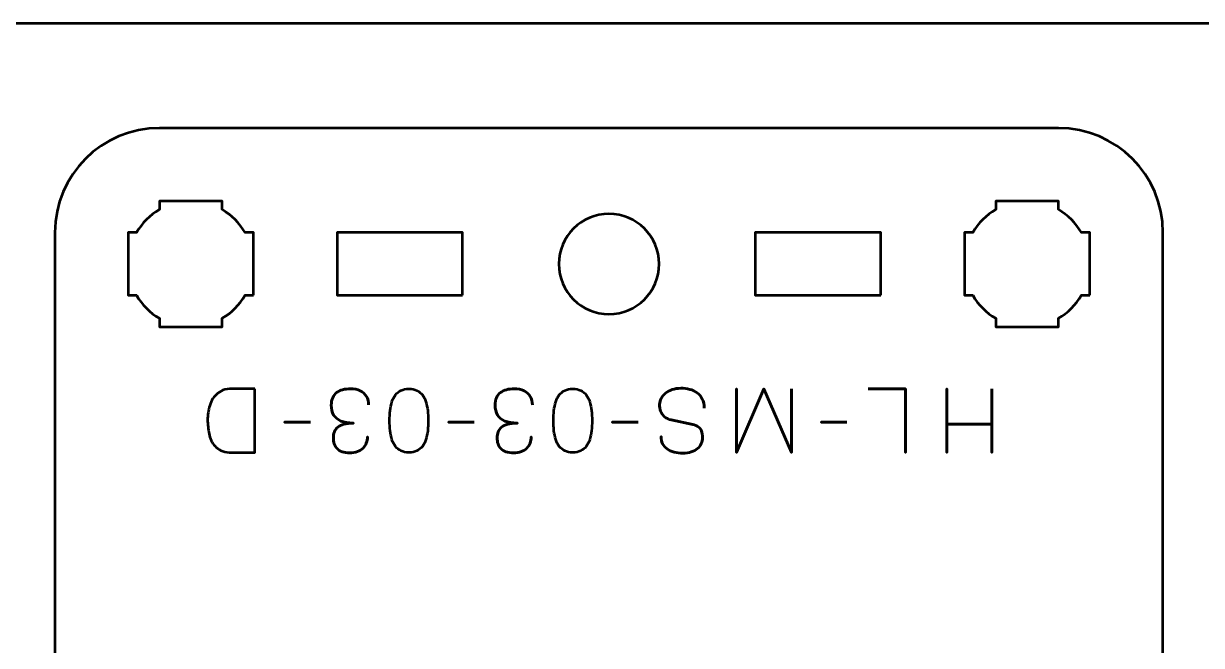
# Model space of a CAD drawing. Header units: centimetres. Extents: x -21 to 0, y -29.7 to 0.
# Drawn here: x -11.6 to -5.97, y -2.97 to 0 of the extents above; entities that cross this region are included whole.
import ezdxf

# ---------------------------------------------------------------- set-up
doc = ezdxf.new("R2010")
doc.units = ezdxf.units.CM
doc.header["$MEASUREMENT"] = 0
doc.layers.add('Layer 1', color=7, linetype='Continuous')

msp = doc.modelspace()

# ---------------------------------------------------------------- linework, layer by layer
at = {"layer": 'Layer 1', "color": 1, "lineweight": 53}
msp.add_open_spline([(-21.00003, -29.19995), (-21.00003, -29.19995), (-21.00003, -5.29992), (-21.00003, -5.29992), (-21.00003, -5.29992), (-21.00003, -5.21709), (-20.93286, -5.14992), (-20.85003, -5.14992), (-20.85003, -5.14992), (-20.7672, -5.14992), (-20.70003, -5.08275), (-20.70003, -4.99992), (-20.70003, -4.99992), (-20.70003, -4.91709), (-20.7672, -4.84992), (-20.85003, -4.84992), (-20.85003, -4.84992), (-20.93286, -4.84992), (-21.00003, -4.78275), (-21.00003, -4.69992), (-21.00003, -4.69992), (-21.00003, -4.61709), (-20.93286, -4.54992), (-20.85003, -4.54992), (-20.85003, -4.54992), (-20.7672, -4.54992), (-20.70003, -4.48275), (-20.70003, -4.39992), (-20.70003, -4.39992), (-20.70003, -4.31709), (-20.7672, -4.24992), (-20.85003, -4.24992), (-20.85003, -4.24992), (-20.93286, -4.24992), (-21.00003, -4.18275), (-21.00003, -4.09992), (-21.00003, -4.09992), (-21.00003, -4.01709), (-20.93286, -3.94992), (-20.85003, -3.94992), (-20.85003, -3.94992), (-20.7672, -3.94992), (-20.70003, -3.88275), (-20.70003, -3.79992), (-20.70003, -3.79992), (-20.70003, -3.71709), (-20.7672, -3.64992), (-20.85003, -3.64992), (-20.85003, -3.64992), (-20.93286, -3.64992), (-21.00003, -3.58275), (-21.00003, -3.49992), (-21.00003, -3.49992), (-21.00003, -3.41709), (-20.93286, -3.34992), (-20.85003, -3.34992), (-20.85003, -3.34992), (-20.7672, -3.34992), (-20.70003, -3.28275), (-20.70003, -3.19992), (-20.70003, -3.19992), (-20.70003, -3.11709), (-20.7672, -3.04992), (-20.85003, -3.04992), (-20.85003, -3.04992), (-20.93286, -3.04992), (-21.00003, -2.98275), (-21.00003, -2.89992), (-21.00003, -2.89992), (-21.00003, -2.81709), (-20.93286, -2.74992), (-20.85003, -2.74992), (-20.85003, -2.74992), (-20.7672, -2.74992), (-20.70003, -2.68275), (-20.70003, -2.59992), (-20.70003, -2.59992), (-20.70003, -2.51709), (-20.7672, -2.44992), (-20.85003, -2.44992), (-20.85003, -2.44992), (-20.93286, -2.44992), (-21.00003, -2.38275), (-21.00003, -2.29992), (-21.00003, -2.29992), (-21.00003, -2.21709), (-20.93286, -2.14992), (-20.85003, -2.14992), (-20.85003, -2.14992), (-20.7672, -2.14992), (-20.70003, -2.08275), (-20.70003, -1.99992), (-20.70003, -1.99992), (-20.70003, -1.91709), (-20.7672, -1.84992), (-20.85003, -1.84992), (-20.85003, -1.84992), (-20.93286, -1.84992), (-21.00003, -1.78275), (-21.00003, -1.69992), (-21.00003, -1.69992), (-21.00003, -1.61709), (-20.93286, -1.54992), (-20.85003, -1.54992), (-20.85003, -1.54992), (-20.7672, -1.54992), (-20.70003, -1.48275), (-20.70003, -1.39992), (-20.70003, -1.39992), (-20.70003, -1.31709), (-20.7672, -1.24992), (-20.85003, -1.24992), (-20.85003, -1.24992), (-20.93286, -1.24992), (-21.00003, -1.18275), (-21.00003, -1.09992), (-21.00003, -1.09992), (-21.00003, -1.09992), (-21.00003, -0.49992), (-21.00003, -0.49992), (-21.00003, -0.49992), (-21.00003, -0.22295), (-20.77694, 0.00004), (-20.49994, 0.00004), (-20.49994, 0.00004), (-20.49994, 0.00004), (-0.50008, 0.00004), (-0.50008, 0.00004), (-0.50008, 0.00004), (-0.22294, 0.00004), (0.00002, -0.22295), (0.00002, -0.49992), (0.00002, -0.49992), (0.00002, -0.49992), (0.00002, -29.19995), (0.00002, -29.19995), (0.00002, -29.19995), (0.00002, -29.47695), (-0.22294, -29.70004), (-0.50008, -29.70004), (-0.50008, -29.70004), (-0.50008, -29.70004), (-20.49994, -29.70004), (-20.49994, -29.70004), (-20.49994, -29.70004), (-20.77694, -29.70004), (-21.00003, -29.47695), (-21.00003, -29.19995)], degree=3, knots=[0, 0, 0, 0, 0.027027, 0.027027, 0.027027, 0.027027, 0.0540541, 0.0540541, 0.0540541, 0.0540541, 0.0810811, 0.0810811, 0.0810811, 0.0810811, 0.1081081, 0.1081081, 0.1081081, 0.1081081, 0.1351351, 0.1351351, 0.1351351, 0.1351351, 0.1621622, 0.1621622, 0.1621622, 0.1621622, 0.1891892, 0.1891892, 0.1891892, 0.1891892, 0.2162162, 0.2162162, 0.2162162, 0.2162162, 0.2432432, 0.2432432, 0.2432432, 0.2432432, 0.2702703, 0.2702703, 0.2702703, 0.2702703, 0.2972973, 0.2972973, 0.2972973, 0.2972973, 0.3243243, 0.3243243, 0.3243243, 0.3243243, 0.3513514, 0.3513514, 0.3513514, 0.3513514, 0.3783784, 0.3783784, 0.3783784, 0.3783784, 0.4054054, 0.4054054, 0.4054054, 0.4054054, 0.4324324, 0.4324324, 0.4324324, 0.4324324, 0.4594595, 0.4594595, 0.4594595, 0.4594595, 0.4864865, 0.4864865, 0.4864865, 0.4864865, 0.5135135, 0.5135135, 0.5135135, 0.5135135, 0.5405405, 0.5405405, 0.5405405, 0.5405405, 0.5675676, 0.5675676, 0.5675676, 0.5675676, 0.5945946, 0.5945946, 0.5945946, 0.5945946, 0.6216216, 0.6216216, 0.6216216, 0.6216216, 0.6486486, 0.6486486, 0.6486486, 0.6486486, 0.6756757, 0.6756757, 0.6756757, 0.6756757, 0.7027027, 0.7027027, 0.7027027, 0.7027027, 0.7297297, 0.7297297, 0.7297297, 0.7297297, 0.7567568, 0.7567568, 0.7567568, 0.7567568, 0.7837838, 0.7837838, 0.7837838, 0.7837838, 0.8108108, 0.8108108, 0.8108108, 0.8108108, 0.8378378, 0.8378378, 0.8378378, 0.8378378, 0.8648649, 0.8648649, 0.8648649, 0.8648649, 0.8918919, 0.8918919, 0.8918919, 0.8918919, 0.9189189, 0.9189189, 0.9189189, 0.9189189, 0.9459459, 0.9459459, 0.9459459, 0.9459459, 0.972973, 0.972973, 0.972973, 0.972973, 1, 1, 1, 1], dxfattribs=at)
at = {"layer": 'Layer 1', "color": 3, "lineweight": 53}
msp.add_open_spline([(-6.15, -1), (-6.15, -1), (-6.15, -5.3), (-6.15, -5.3), (-6.15, -5.3), (-6.15, -5.57609), (-6.37391, -5.8), (-6.65, -5.8), (-6.65, -5.8), (-6.65, -5.8), (-10.95, -5.8), (-10.95, -5.8), (-10.95, -5.8), (-11.22609, -5.8), (-11.45, -5.57609), (-11.45, -5.3), (-11.45, -5.3), (-11.45, -5.3), (-11.45, -1), (-11.45, -1), (-11.45, -1), (-11.45, -0.72391), (-11.22609, -0.5), (-10.95, -0.5), (-10.95, -0.5), (-10.95, -0.5), (-6.65, -0.5), (-6.65, -0.5), (-6.65, -0.5), (-6.37391, -0.5), (-6.15, -0.72391), (-6.15, -1)], degree=3, knots=[0, 0, 0, 0, 0.125, 0.125, 0.125, 0.125, 0.25, 0.25, 0.25, 0.25, 0.375, 0.375, 0.375, 0.375, 0.5, 0.5, 0.5, 0.5, 0.625, 0.625, 0.625, 0.625, 0.75, 0.75, 0.75, 0.75, 0.875, 0.875, 0.875, 0.875, 1, 1, 1, 1], dxfattribs=at)
at = {"layer": 'Layer 1', "lineweight": 53}
for points, knots in [([(-10.5, -1.3), (-10.5, -1.3), (-10.54015, -1.3), (-10.54015, -1.3), (-10.54015, -1.3), (-10.5665, -1.34553), (-10.60447, -1.3835), (-10.65, -1.40985), (-10.65, -1.40985), (-10.65, -1.40985), (-10.65, -1.45), (-10.65, -1.45), (-10.65, -1.45), (-10.65, -1.45), (-10.8, -1.45), (-10.8, -1.45), (-10.8, -1.45), (-10.8, -1.45), (-10.95, -1.45), (-10.95, -1.45), (-10.95, -1.45), (-10.95, -1.45), (-10.95, -1.40985), (-10.95, -1.40985), (-10.95, -1.40985), (-10.99553, -1.3835), (-11.0335, -1.34553), (-11.05985, -1.3), (-11.05985, -1.3), (-11.05985, -1.3), (-11.1, -1.3), (-11.1, -1.3), (-11.1, -1.3), (-11.1, -1.3), (-11.1, -1.15), (-11.1, -1.15), (-11.1, -1.15), (-11.1, -1.15), (-11.1, -1), (-11.1, -1), (-11.1, -1), (-11.1, -1), (-11.05985, -1), (-11.05985, -1), (-11.05985, -1), (-11.0335, -0.95447), (-10.99553, -0.9165), (-10.95, -0.89015), (-10.95, -0.89015), (-10.95, -0.89015), (-10.95, -0.85), (-10.95, -0.85), (-10.95, -0.85), (-10.95, -0.85), (-10.8, -0.85), (-10.8, -0.85), (-10.8, -0.85), (-10.8, -0.85), (-10.65, -0.85), (-10.65, -0.85), (-10.65, -0.85), (-10.65, -0.85), (-10.65, -0.89015), (-10.65, -0.89015), (-10.65, -0.89015), (-10.60447, -0.9165), (-10.5665, -0.95447), (-10.54015, -1), (-10.54015, -1), (-10.54015, -1), (-10.5, -1), (-10.5, -1), (-10.5, -1), (-10.5, -1), (-10.5, -1.15), (-10.5, -1.15), (-10.5, -1.15), (-10.5, -1.15), (-10.5, -1.3), (-10.5, -1.3)], [0, 0, 0, 0, 0.05, 0.05, 0.05, 0.05, 0.1, 0.1, 0.1, 0.1, 0.15, 0.15, 0.15, 0.15, 0.2, 0.2, 0.2, 0.2, 0.25, 0.25, 0.25, 0.25, 0.3, 0.3, 0.3, 0.3, 0.35, 0.35, 0.35, 0.35, 0.4, 0.4, 0.4, 0.4, 0.45, 0.45, 0.45, 0.45, 0.5, 0.5, 0.5, 0.5, 0.55, 0.55, 0.55, 0.55, 0.6, 0.6, 0.6, 0.6, 0.65, 0.65, 0.65, 0.65, 0.7, 0.7, 0.7, 0.7, 0.75, 0.75, 0.75, 0.75, 0.8, 0.8, 0.8, 0.8, 0.85, 0.85, 0.85, 0.85, 0.9, 0.9, 0.9, 0.9, 0.95, 0.95, 0.95, 0.95, 1, 1, 1, 1]), ([(-6.5, -1.3), (-6.5, -1.3), (-6.54015, -1.3), (-6.54015, -1.3), (-6.54015, -1.3), (-6.5665, -1.34553), (-6.60447, -1.3835), (-6.65, -1.40985), (-6.65, -1.40985), (-6.65, -1.40985), (-6.65, -1.45), (-6.65, -1.45), (-6.65, -1.45), (-6.65, -1.45), (-6.8, -1.45), (-6.8, -1.45), (-6.8, -1.45), (-6.8, -1.45), (-6.95, -1.45), (-6.95, -1.45), (-6.95, -1.45), (-6.95, -1.45), (-6.95, -1.40985), (-6.95, -1.40985), (-6.95, -1.40985), (-6.99553, -1.3835), (-7.0335, -1.34553), (-7.05985, -1.3), (-7.05985, -1.3), (-7.05985, -1.3), (-7.1, -1.3), (-7.1, -1.3), (-7.1, -1.3), (-7.1, -1.3), (-7.1, -1.15), (-7.1, -1.15), (-7.1, -1.15), (-7.1, -1.15), (-7.1, -1), (-7.1, -1), (-7.1, -1), (-7.1, -1), (-7.05985, -1), (-7.05985, -1), (-7.05985, -1), (-7.0335, -0.95447), (-6.99553, -0.9165), (-6.95, -0.89015), (-6.95, -0.89015), (-6.95, -0.89015), (-6.95, -0.85), (-6.95, -0.85), (-6.95, -0.85), (-6.95, -0.85), (-6.8, -0.85), (-6.8, -0.85), (-6.8, -0.85), (-6.8, -0.85), (-6.65, -0.85), (-6.65, -0.85), (-6.65, -0.85), (-6.65, -0.85), (-6.65, -0.89015), (-6.65, -0.89015), (-6.65, -0.89015), (-6.60447, -0.9165), (-6.5665, -0.95447), (-6.54015, -1), (-6.54015, -1), (-6.54015, -1), (-6.5, -1), (-6.5, -1), (-6.5, -1), (-6.5, -1), (-6.5, -1.15), (-6.5, -1.15), (-6.5, -1.15), (-6.5, -1.15), (-6.5, -1.3), (-6.5, -1.3)], [0, 0, 0, 0, 0.05, 0.05, 0.05, 0.05, 0.1, 0.1, 0.1, 0.1, 0.15, 0.15, 0.15, 0.15, 0.2, 0.2, 0.2, 0.2, 0.25, 0.25, 0.25, 0.25, 0.3, 0.3, 0.3, 0.3, 0.35, 0.35, 0.35, 0.35, 0.4, 0.4, 0.4, 0.4, 0.45, 0.45, 0.45, 0.45, 0.5, 0.5, 0.5, 0.5, 0.55, 0.55, 0.55, 0.55, 0.6, 0.6, 0.6, 0.6, 0.65, 0.65, 0.65, 0.65, 0.7, 0.7, 0.7, 0.7, 0.75, 0.75, 0.75, 0.75, 0.8, 0.8, 0.8, 0.8, 0.85, 0.85, 0.85, 0.85, 0.9, 0.9, 0.9, 0.9, 0.95, 0.95, 0.95, 0.95, 1, 1, 1, 1]), ([(-8.8, -1.39), (-8.93253, -1.39), (-9.04, -1.28253), (-9.04, -1.15), (-9.04, -1.15), (-9.04, -1.01747), (-8.93253, -0.91), (-8.8, -0.91), (-8.8, -0.91), (-8.66747, -0.91), (-8.56, -1.01747), (-8.56, -1.15), (-8.56, -1.15), (-8.56, -1.28253), (-8.66747, -1.39), (-8.8, -1.39)], [0, 0, 0, 0, 0.25, 0.25, 0.25, 0.25, 0.5, 0.5, 0.5, 0.5, 0.75, 0.75, 0.75, 0.75, 1, 1, 1, 1]), ([(-9.5, -1.3), (-9.5, -1.3), (-10.1, -1.3), (-10.1, -1.3), (-10.1, -1.3), (-10.1, -1.3), (-10.1, -1), (-10.1, -1), (-10.1, -1), (-10.1, -1), (-9.5, -1), (-9.5, -1), (-9.5, -1), (-9.5, -1), (-9.5, -1.3), (-9.5, -1.3)], [0, 0, 0, 0, 0.25, 0.25, 0.25, 0.25, 0.5, 0.5, 0.5, 0.5, 0.75, 0.75, 0.75, 0.75, 1, 1, 1, 1]), ([(-7.5, -1.3), (-7.5, -1.3), (-8.1, -1.3), (-8.1, -1.3), (-8.1, -1.3), (-8.1, -1.3), (-8.1, -1), (-8.1, -1), (-8.1, -1), (-8.1, -1), (-7.5, -1), (-7.5, -1), (-7.5, -1), (-7.5, -1), (-7.5, -1.3), (-7.5, -1.3)], [0, 0, 0, 0, 0.25, 0.25, 0.25, 0.25, 0.5, 0.5, 0.5, 0.5, 0.75, 0.75, 0.75, 0.75, 1, 1, 1, 1])]:
    msp.add_open_spline(points, degree=3, knots=knots, dxfattribs=at)
at = {"layer": 'Layer 1', "color": 5, "lineweight": 53}
for points, knots in [([(-8.34451, -1.83948), (-8.34465, -1.82254), (-8.34761, -1.80808), (-8.35354, -1.79608), (-8.35354, -1.79608), (-8.3594, -1.78402), (-8.36758, -1.77421), (-8.37788, -1.76666), (-8.37788, -1.76666), (-8.38825, -1.75904), (-8.40018, -1.75347), (-8.41365, -1.74994), (-8.41365, -1.74994), (-8.42706, -1.74634), (-8.44145, -1.74458), (-8.45669, -1.74465), (-8.45669, -1.74465), (-8.47207, -1.74472), (-8.4859, -1.74698), (-8.49825, -1.75128), (-8.49825, -1.75128), (-8.51053, -1.75559), (-8.52104, -1.76137), (-8.52979, -1.76864), (-8.52979, -1.76864), (-8.53861, -1.77591), (-8.54538, -1.78402), (-8.55018, -1.79305), (-8.55018, -1.79305), (-8.55498, -1.80208), (-8.55752, -1.81132), (-8.55787, -1.82085), (-8.55787, -1.82085), (-8.55829, -1.83334), (-8.55646, -1.84477), (-8.55244, -1.85507), (-8.55244, -1.85507), (-8.54841, -1.86537), (-8.5422, -1.87398), (-8.53381, -1.88103), (-8.53381, -1.88103), (-8.52548, -1.88809), (-8.51497, -1.89303), (-8.50241, -1.89578), (-8.50241, -1.89578), (-8.50241, -1.89578), (-8.3987, -1.91822), (-8.3987, -1.91822), (-8.3987, -1.91822), (-8.38896, -1.92026), (-8.38056, -1.92372), (-8.37365, -1.92852), (-8.37365, -1.92852), (-8.36673, -1.93338), (-8.36137, -1.94009), (-8.3577, -1.9487), (-8.3577, -1.9487), (-8.35403, -1.95723), (-8.35213, -1.9681), (-8.35213, -1.98129), (-8.35213, -1.98129), (-8.35213, -1.99131), (-8.35418, -2.00076), (-8.35834, -2.00965), (-8.35834, -2.00965), (-8.36243, -2.01854), (-8.3685, -2.02638), (-8.37647, -2.03322), (-8.37647, -2.03322), (-8.38444, -2.04013), (-8.39432, -2.0455), (-8.40603, -2.04938), (-8.40603, -2.04938), (-8.41782, -2.05333), (-8.43129, -2.0553), (-8.44653, -2.05537), (-8.44653, -2.05537), (-8.46184, -2.05537), (-8.47588, -2.05361), (-8.48872, -2.05008), (-8.48872, -2.05008), (-8.50149, -2.04655), (-8.51257, -2.04147), (-8.52188, -2.0347), (-8.52188, -2.0347), (-8.5312, -2.02793), (-8.53839, -2.0196), (-8.54333, -2.00987), (-8.54333, -2.00987), (-8.54827, -2.00006), (-8.5506, -1.98884), (-8.55025, -1.97621), (-8.55025, -1.97621), (-8.5506, -1.98884), (-8.54827, -2.00006), (-8.54333, -2.00987), (-8.54333, -2.00987), (-8.53839, -2.0196), (-8.5312, -2.02793), (-8.52188, -2.0347), (-8.52188, -2.0347), (-8.51257, -2.04147), (-8.50149, -2.04655), (-8.48872, -2.05008), (-8.48872, -2.05008), (-8.47588, -2.05361), (-8.46184, -2.05537), (-8.44653, -2.05537), (-8.44653, -2.05537), (-8.43129, -2.0553), (-8.41782, -2.05333), (-8.40603, -2.04938), (-8.40603, -2.04938), (-8.39432, -2.0455), (-8.38444, -2.04013), (-8.37647, -2.03322), (-8.37647, -2.03322), (-8.3685, -2.02638), (-8.36243, -2.01854), (-8.35834, -2.00965), (-8.35834, -2.00965), (-8.35418, -2.00076), (-8.35213, -1.99131), (-8.35213, -1.98129), (-8.35213, -1.98129), (-8.35213, -1.9681), (-8.35396, -1.95723), (-8.35749, -1.94877), (-8.35749, -1.94877), (-8.36109, -1.94023), (-8.36638, -1.9336), (-8.3733, -1.92873), (-8.3733, -1.92873), (-8.38021, -1.92393), (-8.38868, -1.9204), (-8.3987, -1.91822), (-8.3987, -1.91822), (-8.3987, -1.91822), (-8.50241, -1.89578), (-8.50241, -1.89578), (-8.50241, -1.89578), (-8.51525, -1.89303), (-8.52584, -1.88809), (-8.53416, -1.88103), (-8.53416, -1.88103), (-8.54256, -1.87398), (-8.5487, -1.86537), (-8.55265, -1.85507), (-8.55265, -1.85507), (-8.55653, -1.84477), (-8.55829, -1.83334), (-8.55787, -1.82085), (-8.55787, -1.82085), (-8.55752, -1.81132), (-8.55498, -1.80208), (-8.55018, -1.79305), (-8.55018, -1.79305), (-8.54538, -1.78402), (-8.53861, -1.77591), (-8.52979, -1.76864), (-8.52979, -1.76864), (-8.52104, -1.76137), (-8.51053, -1.75559), (-8.49825, -1.75128), (-8.49825, -1.75128), (-8.4859, -1.74698), (-8.47207, -1.74472), (-8.45669, -1.74465), (-8.45669, -1.74465), (-8.44145, -1.74458), (-8.42706, -1.74634), (-8.41365, -1.74994), (-8.41365, -1.74994), (-8.40018, -1.75347), (-8.38825, -1.75904), (-8.37788, -1.76666), (-8.37788, -1.76666), (-8.36758, -1.77421), (-8.3594, -1.78402), (-8.35354, -1.79608), (-8.35354, -1.79608), (-8.34761, -1.80808), (-8.34465, -1.82254), (-8.34451, -1.83948)], [0, 0, 0, 0, 0.0217391, 0.0217391, 0.0217391, 0.0217391, 0.0434783, 0.0434783, 0.0434783, 0.0434783, 0.0652174, 0.0652174, 0.0652174, 0.0652174, 0.0869565, 0.0869565, 0.0869565, 0.0869565, 0.1086957, 0.1086957, 0.1086957, 0.1086957, 0.1304348, 0.1304348, 0.1304348, 0.1304348, 0.1521739, 0.1521739, 0.1521739, 0.1521739, 0.173913, 0.173913, 0.173913, 0.173913, 0.1956522, 0.1956522, 0.1956522, 0.1956522, 0.2173913, 0.2173913, 0.2173913, 0.2173913, 0.2391304, 0.2391304, 0.2391304, 0.2391304, 0.2608696, 0.2608696, 0.2608696, 0.2608696, 0.2826087, 0.2826087, 0.2826087, 0.2826087, 0.3043478, 0.3043478, 0.3043478, 0.3043478, 0.326087, 0.326087, 0.326087, 0.326087, 0.3478261, 0.3478261, 0.3478261, 0.3478261, 0.3695652, 0.3695652, 0.3695652, 0.3695652, 0.3913043, 0.3913043, 0.3913043, 0.3913043, 0.4130435, 0.4130435, 0.4130435, 0.4130435, 0.4347826, 0.4347826, 0.4347826, 0.4347826, 0.4565217, 0.4565217, 0.4565217, 0.4565217, 0.4782609, 0.4782609, 0.4782609, 0.4782609, 0.5, 0.5, 0.5, 0.5, 0.5217391, 0.5217391, 0.5217391, 0.5217391, 0.5434783, 0.5434783, 0.5434783, 0.5434783, 0.5652174, 0.5652174, 0.5652174, 0.5652174, 0.5869565, 0.5869565, 0.5869565, 0.5869565, 0.6086957, 0.6086957, 0.6086957, 0.6086957, 0.6304348, 0.6304348, 0.6304348, 0.6304348, 0.6521739, 0.6521739, 0.6521739, 0.6521739, 0.673913, 0.673913, 0.673913, 0.673913, 0.6956522, 0.6956522, 0.6956522, 0.6956522, 0.7173913, 0.7173913, 0.7173913, 0.7173913, 0.7391304, 0.7391304, 0.7391304, 0.7391304, 0.7608696, 0.7608696, 0.7608696, 0.7608696, 0.7826087, 0.7826087, 0.7826087, 0.7826087, 0.8043478, 0.8043478, 0.8043478, 0.8043478, 0.826087, 0.826087, 0.826087, 0.826087, 0.8478261, 0.8478261, 0.8478261, 0.8478261, 0.8695652, 0.8695652, 0.8695652, 0.8695652, 0.8913043, 0.8913043, 0.8913043, 0.8913043, 0.9130435, 0.9130435, 0.9130435, 0.9130435, 0.9347826, 0.9347826, 0.9347826, 0.9347826, 0.9565217, 0.9565217, 0.9565217, 0.9565217, 0.9782609, 0.9782609, 0.9782609, 0.9782609, 1, 1, 1, 1]), ([(-10.49375, -1.74719), (-10.49375, -1.74719), (-10.49375, -2.05241), (-10.49375, -2.05241), (-10.49375, -2.05241), (-10.49375, -2.05241), (-10.60382, -2.05241), (-10.60382, -2.05241), (-10.60382, -2.05241), (-10.62054, -2.05234), (-10.635, -2.05015), (-10.64721, -2.04585), (-10.64721, -2.04585), (-10.65934, -2.04155), (-10.66964, -2.03562), (-10.67797, -2.02814), (-10.67797, -2.02814), (-10.68636, -2.02059), (-10.69314, -2.01191), (-10.69843, -2.00211), (-10.69843, -2.00211), (-10.70372, -1.99237), (-10.70781, -1.98193), (-10.71071, -1.97085), (-10.71071, -1.97085), (-10.7136, -1.95984), (-10.71564, -1.94862), (-10.71691, -1.93727), (-10.71691, -1.93727), (-10.71818, -1.92591), (-10.71903, -1.9149), (-10.71938, -1.90425), (-10.71938, -1.90425), (-10.71988, -1.89359), (-10.71953, -1.88237), (-10.7184, -1.87059), (-10.7184, -1.87059), (-10.71727, -1.85881), (-10.71515, -1.84703), (-10.71198, -1.83531), (-10.71198, -1.83531), (-10.70887, -1.8236), (-10.70443, -1.81245), (-10.69871, -1.80187), (-10.69871, -1.80187), (-10.69307, -1.79136), (-10.68587, -1.78197), (-10.67726, -1.77379), (-10.67726, -1.77379), (-10.66858, -1.7656), (-10.65821, -1.75911), (-10.64608, -1.75439), (-10.64608, -1.75439), (-10.63394, -1.74966), (-10.61983, -1.74726), (-10.60382, -1.74719), (-10.60382, -1.74719), (-10.60382, -1.74719), (-10.49375, -1.74719), (-10.49375, -1.74719)], [0, 0, 0, 0, 0.0666667, 0.0666667, 0.0666667, 0.0666667, 0.1333333, 0.1333333, 0.1333333, 0.1333333, 0.2, 0.2, 0.2, 0.2, 0.2666667, 0.2666667, 0.2666667, 0.2666667, 0.3333333, 0.3333333, 0.3333333, 0.3333333, 0.4, 0.4, 0.4, 0.4, 0.4666667, 0.4666667, 0.4666667, 0.4666667, 0.5333333, 0.5333333, 0.5333333, 0.5333333, 0.6, 0.6, 0.6, 0.6, 0.6666667, 0.6666667, 0.6666667, 0.6666667, 0.7333333, 0.7333333, 0.7333333, 0.7333333, 0.8, 0.8, 0.8, 0.8, 0.8666667, 0.8666667, 0.8666667, 0.8666667, 0.9333333, 0.9333333, 0.9333333, 0.9333333, 1, 1, 1, 1]), ([(-10.49375, -1.74719), (-10.49375, -1.74719), (-10.49375, -2.05241), (-10.49375, -2.05241), (-10.49375, -2.05241), (-10.49375, -2.05241), (-10.60382, -2.05241), (-10.60382, -2.05241), (-10.60382, -2.05241), (-10.62054, -2.05234), (-10.635, -2.05015), (-10.64721, -2.04585), (-10.64721, -2.04585), (-10.65934, -2.04155), (-10.66964, -2.03562), (-10.67797, -2.02814), (-10.67797, -2.02814), (-10.68636, -2.02059), (-10.69314, -2.01191), (-10.69843, -2.00211), (-10.69843, -2.00211), (-10.70372, -1.99237), (-10.70781, -1.98193), (-10.71071, -1.97085), (-10.71071, -1.97085), (-10.7136, -1.95984), (-10.71564, -1.94862), (-10.71691, -1.93727), (-10.71691, -1.93727), (-10.71818, -1.92591), (-10.71903, -1.9149), (-10.71938, -1.90425), (-10.71938, -1.90425), (-10.71988, -1.89359), (-10.71953, -1.88237), (-10.7184, -1.87059), (-10.7184, -1.87059), (-10.71727, -1.85881), (-10.71515, -1.84703), (-10.71198, -1.83531), (-10.71198, -1.83531), (-10.70887, -1.8236), (-10.70443, -1.81245), (-10.69871, -1.80187), (-10.69871, -1.80187), (-10.69307, -1.79136), (-10.68587, -1.78197), (-10.67726, -1.77379), (-10.67726, -1.77379), (-10.66858, -1.7656), (-10.65821, -1.75911), (-10.64608, -1.75439), (-10.64608, -1.75439), (-10.63394, -1.74966), (-10.61983, -1.74726), (-10.60382, -1.74719), (-10.60382, -1.74719), (-10.60382, -1.74719), (-10.49375, -1.74719), (-10.49375, -1.74719)], [0, 0, 0, 0, 0.0666667, 0.0666667, 0.0666667, 0.0666667, 0.1333333, 0.1333333, 0.1333333, 0.1333333, 0.2, 0.2, 0.2, 0.2, 0.2666667, 0.2666667, 0.2666667, 0.2666667, 0.3333333, 0.3333333, 0.3333333, 0.3333333, 0.4, 0.4, 0.4, 0.4, 0.4666667, 0.4666667, 0.4666667, 0.4666667, 0.5333333, 0.5333333, 0.5333333, 0.5333333, 0.6, 0.6, 0.6, 0.6, 0.6666667, 0.6666667, 0.6666667, 0.6666667, 0.7333333, 0.7333333, 0.7333333, 0.7333333, 0.8, 0.8, 0.8, 0.8, 0.8666667, 0.8666667, 0.8666667, 0.8666667, 0.9333333, 0.9333333, 0.9333333, 0.9333333, 1, 1, 1, 1]), ([(-9.94935, -1.82381), (-9.94942, -1.80857), (-9.95295, -1.79531), (-9.95993, -1.78381), (-9.95993, -1.78381), (-9.96692, -1.77238), (-9.97687, -1.76342), (-9.98985, -1.757), (-9.98985, -1.757), (-10.00283, -1.75058), (-10.01842, -1.74733), (-10.03656, -1.74719), (-10.03656, -1.74719), (-10.05017, -1.74719), (-10.06252, -1.7486), (-10.07367, -1.75156), (-10.07367, -1.75156), (-10.08489, -1.75453), (-10.09448, -1.75911), (-10.1026, -1.76539), (-10.1026, -1.76539), (-10.11071, -1.77167), (-10.11692, -1.77979), (-10.12129, -1.78966), (-10.12129, -1.78966), (-10.12574, -1.79961), (-10.12792, -1.81154), (-10.12799, -1.82551), (-10.12799, -1.82551), (-10.12807, -1.84413), (-10.12426, -1.85987), (-10.11671, -1.87264), (-10.11671, -1.87264), (-10.10916, -1.88541), (-10.09744, -1.895), (-10.08171, -1.90156), (-10.08171, -1.90156), (-10.06598, -1.90813), (-10.0458, -1.91144), (-10.02132, -1.91144), (-10.02132, -1.91144), (-10.03959, -1.91137), (-10.0549, -1.91306), (-10.06739, -1.91652), (-10.06739, -1.91652), (-10.07981, -1.91998), (-10.08975, -1.92485), (-10.09723, -1.9312), (-10.09723, -1.9312), (-10.10471, -1.93748), (-10.11014, -1.94496), (-10.11339, -1.95356), (-10.11339, -1.95356), (-10.11671, -1.9621), (-10.11833, -1.97148), (-10.11826, -1.98171), (-10.11826, -1.98171), (-10.11833, -1.99195), (-10.11692, -2.0014), (-10.1141, -2.01015), (-10.1141, -2.01015), (-10.11134, -2.0189), (-10.10683, -2.02659), (-10.10069, -2.03315), (-10.10069, -2.03315), (-10.09455, -2.03971), (-10.08644, -2.04486), (-10.07649, -2.04853), (-10.07649, -2.04853), (-10.06647, -2.0522), (-10.05426, -2.05403), (-10.03994, -2.0541), (-10.03994, -2.0541), (-10.02569, -2.05403), (-10.0132, -2.05192), (-10.00262, -2.04782), (-10.00262, -2.04782), (-9.99196, -2.04373), (-9.98322, -2.03816), (-9.97616, -2.03103), (-9.97616, -2.03103), (-9.96918, -2.02391), (-9.96395, -2.01579), (-9.9605, -2.00662), (-9.9605, -2.00662), (-9.95697, -1.99745), (-9.95528, -1.98771), (-9.95528, -1.97748), (-9.95528, -1.97748), (-9.95528, -1.98771), (-9.95697, -1.99745), (-9.9605, -2.00662), (-9.9605, -2.00662), (-9.96395, -2.01579), (-9.96918, -2.02391), (-9.97616, -2.03103), (-9.97616, -2.03103), (-9.98322, -2.03816), (-9.99196, -2.04373), (-10.00262, -2.04782), (-10.00262, -2.04782), (-10.0132, -2.05192), (-10.02569, -2.05403), (-10.03994, -2.0541), (-10.03994, -2.0541), (-10.05426, -2.05403), (-10.06647, -2.0522), (-10.07649, -2.04853), (-10.07649, -2.04853), (-10.08644, -2.04486), (-10.09455, -2.03971), (-10.10069, -2.03315), (-10.10069, -2.03315), (-10.10683, -2.02659), (-10.11134, -2.0189), (-10.1141, -2.01015), (-10.1141, -2.01015), (-10.11692, -2.0014), (-10.11833, -1.99195), (-10.11826, -1.98171), (-10.11826, -1.98171), (-10.11833, -1.97148), (-10.11671, -1.9621), (-10.11339, -1.95356), (-10.11339, -1.95356), (-10.11014, -1.94496), (-10.10471, -1.93748), (-10.09723, -1.9312), (-10.09723, -1.9312), (-10.08975, -1.92485), (-10.07981, -1.91998), (-10.06739, -1.91652), (-10.06739, -1.91652), (-10.0549, -1.91306), (-10.03959, -1.91137), (-10.02132, -1.91144), (-10.02132, -1.91144), (-10.0458, -1.91144), (-10.06598, -1.90813), (-10.08171, -1.90156), (-10.08171, -1.90156), (-10.09744, -1.895), (-10.10916, -1.88541), (-10.11671, -1.87264), (-10.11671, -1.87264), (-10.12426, -1.85987), (-10.12807, -1.84413), (-10.12799, -1.82551), (-10.12799, -1.82551), (-10.12792, -1.81154), (-10.12574, -1.79961), (-10.12129, -1.78966), (-10.12129, -1.78966), (-10.11692, -1.77979), (-10.11071, -1.77167), (-10.1026, -1.76539), (-10.1026, -1.76539), (-10.09448, -1.75911), (-10.08489, -1.75453), (-10.07367, -1.75156), (-10.07367, -1.75156), (-10.06252, -1.7486), (-10.05017, -1.74719), (-10.03656, -1.74719), (-10.03656, -1.74719), (-10.01842, -1.74733), (-10.00283, -1.75058), (-9.98985, -1.757), (-9.98985, -1.757), (-9.97687, -1.76342), (-9.96692, -1.77238), (-9.95993, -1.78381), (-9.95993, -1.78381), (-9.95295, -1.79531), (-9.94942, -1.80857), (-9.94935, -1.82381)], [0, 0, 0, 0, 0.0227273, 0.0227273, 0.0227273, 0.0227273, 0.0454545, 0.0454545, 0.0454545, 0.0454545, 0.0681818, 0.0681818, 0.0681818, 0.0681818, 0.0909091, 0.0909091, 0.0909091, 0.0909091, 0.1136364, 0.1136364, 0.1136364, 0.1136364, 0.1363636, 0.1363636, 0.1363636, 0.1363636, 0.1590909, 0.1590909, 0.1590909, 0.1590909, 0.1818182, 0.1818182, 0.1818182, 0.1818182, 0.2045455, 0.2045455, 0.2045455, 0.2045455, 0.2272727, 0.2272727, 0.2272727, 0.2272727, 0.25, 0.25, 0.25, 0.25, 0.2727273, 0.2727273, 0.2727273, 0.2727273, 0.2954545, 0.2954545, 0.2954545, 0.2954545, 0.3181818, 0.3181818, 0.3181818, 0.3181818, 0.3409091, 0.3409091, 0.3409091, 0.3409091, 0.3636364, 0.3636364, 0.3636364, 0.3636364, 0.3863636, 0.3863636, 0.3863636, 0.3863636, 0.4090909, 0.4090909, 0.4090909, 0.4090909, 0.4318182, 0.4318182, 0.4318182, 0.4318182, 0.4545455, 0.4545455, 0.4545455, 0.4545455, 0.4772727, 0.4772727, 0.4772727, 0.4772727, 0.5, 0.5, 0.5, 0.5, 0.5227273, 0.5227273, 0.5227273, 0.5227273, 0.5454545, 0.5454545, 0.5454545, 0.5454545, 0.5681818, 0.5681818, 0.5681818, 0.5681818, 0.5909091, 0.5909091, 0.5909091, 0.5909091, 0.6136364, 0.6136364, 0.6136364, 0.6136364, 0.6363636, 0.6363636, 0.6363636, 0.6363636, 0.6590909, 0.6590909, 0.6590909, 0.6590909, 0.6818182, 0.6818182, 0.6818182, 0.6818182, 0.7045455, 0.7045455, 0.7045455, 0.7045455, 0.7272727, 0.7272727, 0.7272727, 0.7272727, 0.75, 0.75, 0.75, 0.75, 0.7727273, 0.7727273, 0.7727273, 0.7727273, 0.7954545, 0.7954545, 0.7954545, 0.7954545, 0.8181818, 0.8181818, 0.8181818, 0.8181818, 0.8409091, 0.8409091, 0.8409091, 0.8409091, 0.8636364, 0.8636364, 0.8636364, 0.8636364, 0.8863636, 0.8863636, 0.8863636, 0.8863636, 0.9090909, 0.9090909, 0.9090909, 0.9090909, 0.9318182, 0.9318182, 0.9318182, 0.9318182, 0.9545455, 0.9545455, 0.9545455, 0.9545455, 0.9772727, 0.9772727, 0.9772727, 0.9772727, 1, 1, 1, 1]), ([(-9.75674, -1.74719), (-9.77155, -1.74726), (-9.78432, -1.74987), (-9.79498, -1.75495), (-9.79498, -1.75495), (-9.80556, -1.76003), (-9.81438, -1.7673), (-9.82143, -1.77654), (-9.82143, -1.77654), (-9.82842, -1.78585), (-9.83392, -1.79686), (-9.83801, -1.80956), (-9.83801, -1.80956), (-9.84204, -1.82226), (-9.84493, -1.83616), (-9.84655, -1.8514), (-9.84655, -1.8514), (-9.84825, -1.86664), (-9.84909, -1.88266), (-9.84902, -1.89959), (-9.84902, -1.89959), (-9.84909, -1.91645), (-9.84825, -1.93247), (-9.84655, -1.94764), (-9.84655, -1.94764), (-9.84493, -1.96281), (-9.84204, -1.97678), (-9.83801, -1.98948), (-9.83801, -1.98948), (-9.83392, -2.00211), (-9.82842, -2.01311), (-9.82143, -2.0225), (-9.82143, -2.0225), (-9.81438, -2.03181), (-9.80556, -2.03908), (-9.79498, -2.04416), (-9.79498, -2.04416), (-9.78432, -2.04931), (-9.77155, -2.05192), (-9.75674, -2.05199), (-9.75674, -2.05199), (-9.74192, -2.05192), (-9.72915, -2.04931), (-9.71849, -2.04416), (-9.71849, -2.04416), (-9.70791, -2.03908), (-9.69909, -2.03181), (-9.69204, -2.0225), (-9.69204, -2.0225), (-9.68505, -2.01311), (-9.67955, -2.00211), (-9.67546, -1.98948), (-9.67546, -1.98948), (-9.67143, -1.97678), (-9.66854, -1.96281), (-9.66692, -1.94764), (-9.66692, -1.94764), (-9.66523, -1.93247), (-9.66438, -1.91645), (-9.66445, -1.89959), (-9.66445, -1.89959), (-9.66438, -1.88266), (-9.66523, -1.86664), (-9.66692, -1.8514), (-9.66692, -1.8514), (-9.66854, -1.83616), (-9.67143, -1.82226), (-9.67546, -1.80956), (-9.67546, -1.80956), (-9.67955, -1.79686), (-9.68505, -1.78585), (-9.69204, -1.77654), (-9.69204, -1.77654), (-9.69909, -1.7673), (-9.70791, -1.76003), (-9.71849, -1.75495), (-9.71849, -1.75495), (-9.72915, -1.74987), (-9.74192, -1.74726), (-9.75674, -1.74719)], [0, 0, 0, 0, 0.05, 0.05, 0.05, 0.05, 0.1, 0.1, 0.1, 0.1, 0.15, 0.15, 0.15, 0.15, 0.2, 0.2, 0.2, 0.2, 0.25, 0.25, 0.25, 0.25, 0.3, 0.3, 0.3, 0.3, 0.35, 0.35, 0.35, 0.35, 0.4, 0.4, 0.4, 0.4, 0.45, 0.45, 0.45, 0.45, 0.5, 0.5, 0.5, 0.5, 0.55, 0.55, 0.55, 0.55, 0.6, 0.6, 0.6, 0.6, 0.65, 0.65, 0.65, 0.65, 0.7, 0.7, 0.7, 0.7, 0.75, 0.75, 0.75, 0.75, 0.8, 0.8, 0.8, 0.8, 0.85, 0.85, 0.85, 0.85, 0.9, 0.9, 0.9, 0.9, 0.95, 0.95, 0.95, 0.95, 1, 1, 1, 1]), ([(-9.75674, -1.74719), (-9.77155, -1.74726), (-9.78432, -1.74987), (-9.79498, -1.75495), (-9.79498, -1.75495), (-9.80556, -1.76003), (-9.81438, -1.7673), (-9.82143, -1.77654), (-9.82143, -1.77654), (-9.82842, -1.78585), (-9.83392, -1.79686), (-9.83801, -1.80956), (-9.83801, -1.80956), (-9.84204, -1.82226), (-9.84493, -1.83616), (-9.84655, -1.8514), (-9.84655, -1.8514), (-9.84825, -1.86664), (-9.84909, -1.88266), (-9.84902, -1.89959), (-9.84902, -1.89959), (-9.84909, -1.91645), (-9.84825, -1.93247), (-9.84655, -1.94764), (-9.84655, -1.94764), (-9.84493, -1.96281), (-9.84204, -1.97678), (-9.83801, -1.98948), (-9.83801, -1.98948), (-9.83392, -2.00211), (-9.82842, -2.01311), (-9.82143, -2.0225), (-9.82143, -2.0225), (-9.81438, -2.03181), (-9.80556, -2.03908), (-9.79498, -2.04416), (-9.79498, -2.04416), (-9.78432, -2.04931), (-9.77155, -2.05192), (-9.75674, -2.05199), (-9.75674, -2.05199), (-9.74192, -2.05192), (-9.72915, -2.04931), (-9.71849, -2.04416), (-9.71849, -2.04416), (-9.70791, -2.03908), (-9.69909, -2.03181), (-9.69204, -2.0225), (-9.69204, -2.0225), (-9.68505, -2.01311), (-9.67955, -2.00211), (-9.67546, -1.98948), (-9.67546, -1.98948), (-9.67143, -1.97678), (-9.66854, -1.96281), (-9.66692, -1.94764), (-9.66692, -1.94764), (-9.66523, -1.93247), (-9.66438, -1.91645), (-9.66445, -1.89959), (-9.66445, -1.89959), (-9.66438, -1.88266), (-9.66523, -1.86664), (-9.66692, -1.8514), (-9.66692, -1.8514), (-9.66854, -1.83616), (-9.67143, -1.82226), (-9.67546, -1.80956), (-9.67546, -1.80956), (-9.67955, -1.79686), (-9.68505, -1.78585), (-9.69204, -1.77654), (-9.69204, -1.77654), (-9.69909, -1.7673), (-9.70791, -1.76003), (-9.71849, -1.75495), (-9.71849, -1.75495), (-9.72915, -1.74987), (-9.74192, -1.74726), (-9.75674, -1.74719)], [0, 0, 0, 0, 0.05, 0.05, 0.05, 0.05, 0.1, 0.1, 0.1, 0.1, 0.15, 0.15, 0.15, 0.15, 0.2, 0.2, 0.2, 0.2, 0.25, 0.25, 0.25, 0.25, 0.3, 0.3, 0.3, 0.3, 0.35, 0.35, 0.35, 0.35, 0.4, 0.4, 0.4, 0.4, 0.45, 0.45, 0.45, 0.45, 0.5, 0.5, 0.5, 0.5, 0.55, 0.55, 0.55, 0.55, 0.6, 0.6, 0.6, 0.6, 0.65, 0.65, 0.65, 0.65, 0.7, 0.7, 0.7, 0.7, 0.75, 0.75, 0.75, 0.75, 0.8, 0.8, 0.8, 0.8, 0.85, 0.85, 0.85, 0.85, 0.9, 0.9, 0.9, 0.9, 0.95, 0.95, 0.95, 0.95, 1, 1, 1, 1]), ([(-9.16577, -1.82381), (-9.16584, -1.80857), (-9.16937, -1.79531), (-9.17635, -1.78381), (-9.17635, -1.78381), (-9.18334, -1.77238), (-9.19329, -1.76342), (-9.20627, -1.757), (-9.20627, -1.757), (-9.21925, -1.75058), (-9.23484, -1.74733), (-9.25298, -1.74719), (-9.25298, -1.74719), (-9.26659, -1.74719), (-9.27894, -1.7486), (-9.29009, -1.75156), (-9.29009, -1.75156), (-9.30131, -1.75453), (-9.3109, -1.75911), (-9.31902, -1.76539), (-9.31902, -1.76539), (-9.32713, -1.77167), (-9.33334, -1.77979), (-9.33771, -1.78966), (-9.33771, -1.78966), (-9.34216, -1.79961), (-9.34434, -1.81154), (-9.34441, -1.82551), (-9.34441, -1.82551), (-9.34449, -1.84413), (-9.34068, -1.85987), (-9.33313, -1.87264), (-9.33313, -1.87264), (-9.32558, -1.88541), (-9.31386, -1.895), (-9.29813, -1.90156), (-9.29813, -1.90156), (-9.2824, -1.90813), (-9.26222, -1.91144), (-9.23774, -1.91144), (-9.23774, -1.91144), (-9.25601, -1.91137), (-9.27132, -1.91306), (-9.28381, -1.91652), (-9.28381, -1.91652), (-9.29623, -1.91998), (-9.30617, -1.92485), (-9.31365, -1.9312), (-9.31365, -1.9312), (-9.32113, -1.93748), (-9.32656, -1.94496), (-9.32981, -1.95356), (-9.32981, -1.95356), (-9.33313, -1.9621), (-9.33475, -1.97148), (-9.33468, -1.98171), (-9.33468, -1.98171), (-9.33475, -1.99195), (-9.33334, -2.0014), (-9.33052, -2.01015), (-9.33052, -2.01015), (-9.32776, -2.0189), (-9.32325, -2.02659), (-9.31711, -2.03315), (-9.31711, -2.03315), (-9.31097, -2.03971), (-9.30286, -2.04486), (-9.29291, -2.04853), (-9.29291, -2.04853), (-9.28289, -2.0522), (-9.27068, -2.05403), (-9.25636, -2.0541), (-9.25636, -2.0541), (-9.24211, -2.05403), (-9.22962, -2.05192), (-9.21904, -2.04782), (-9.21904, -2.04782), (-9.20838, -2.04373), (-9.19964, -2.03816), (-9.19258, -2.03103), (-9.19258, -2.03103), (-9.1856, -2.02391), (-9.18037, -2.01579), (-9.17692, -2.00662), (-9.17692, -2.00662), (-9.17339, -1.99745), (-9.1717, -1.98771), (-9.1717, -1.97748), (-9.1717, -1.97748), (-9.1717, -1.98771), (-9.17339, -1.99745), (-9.17692, -2.00662), (-9.17692, -2.00662), (-9.18037, -2.01579), (-9.1856, -2.02391), (-9.19258, -2.03103), (-9.19258, -2.03103), (-9.19964, -2.03816), (-9.20838, -2.04373), (-9.21904, -2.04782), (-9.21904, -2.04782), (-9.22962, -2.05192), (-9.24211, -2.05403), (-9.25636, -2.0541), (-9.25636, -2.0541), (-9.27068, -2.05403), (-9.28289, -2.0522), (-9.29291, -2.04853), (-9.29291, -2.04853), (-9.30286, -2.04486), (-9.31097, -2.03971), (-9.31711, -2.03315), (-9.31711, -2.03315), (-9.32325, -2.02659), (-9.32776, -2.0189), (-9.33052, -2.01015), (-9.33052, -2.01015), (-9.33334, -2.0014), (-9.33475, -1.99195), (-9.33468, -1.98171), (-9.33468, -1.98171), (-9.33475, -1.97148), (-9.33313, -1.9621), (-9.32981, -1.95356), (-9.32981, -1.95356), (-9.32656, -1.94496), (-9.32113, -1.93748), (-9.31365, -1.9312), (-9.31365, -1.9312), (-9.30617, -1.92485), (-9.29623, -1.91998), (-9.28381, -1.91652), (-9.28381, -1.91652), (-9.27132, -1.91306), (-9.25601, -1.91137), (-9.23774, -1.91144), (-9.23774, -1.91144), (-9.26222, -1.91144), (-9.2824, -1.90813), (-9.29813, -1.90156), (-9.29813, -1.90156), (-9.31386, -1.895), (-9.32558, -1.88541), (-9.33313, -1.87264), (-9.33313, -1.87264), (-9.34068, -1.85987), (-9.34449, -1.84413), (-9.34441, -1.82551), (-9.34441, -1.82551), (-9.34434, -1.81154), (-9.34216, -1.79961), (-9.33771, -1.78966), (-9.33771, -1.78966), (-9.33334, -1.77979), (-9.32713, -1.77167), (-9.31902, -1.76539), (-9.31902, -1.76539), (-9.3109, -1.75911), (-9.30131, -1.75453), (-9.29009, -1.75156), (-9.29009, -1.75156), (-9.27894, -1.7486), (-9.26659, -1.74719), (-9.25298, -1.74719), (-9.25298, -1.74719), (-9.23484, -1.74733), (-9.21925, -1.75058), (-9.20627, -1.757), (-9.20627, -1.757), (-9.19329, -1.76342), (-9.18334, -1.77238), (-9.17635, -1.78381), (-9.17635, -1.78381), (-9.16937, -1.79531), (-9.16584, -1.80857), (-9.16577, -1.82381)], [0, 0, 0, 0, 0.0227273, 0.0227273, 0.0227273, 0.0227273, 0.0454545, 0.0454545, 0.0454545, 0.0454545, 0.0681818, 0.0681818, 0.0681818, 0.0681818, 0.0909091, 0.0909091, 0.0909091, 0.0909091, 0.1136364, 0.1136364, 0.1136364, 0.1136364, 0.1363636, 0.1363636, 0.1363636, 0.1363636, 0.1590909, 0.1590909, 0.1590909, 0.1590909, 0.1818182, 0.1818182, 0.1818182, 0.1818182, 0.2045455, 0.2045455, 0.2045455, 0.2045455, 0.2272727, 0.2272727, 0.2272727, 0.2272727, 0.25, 0.25, 0.25, 0.25, 0.2727273, 0.2727273, 0.2727273, 0.2727273, 0.2954545, 0.2954545, 0.2954545, 0.2954545, 0.3181818, 0.3181818, 0.3181818, 0.3181818, 0.3409091, 0.3409091, 0.3409091, 0.3409091, 0.3636364, 0.3636364, 0.3636364, 0.3636364, 0.3863636, 0.3863636, 0.3863636, 0.3863636, 0.4090909, 0.4090909, 0.4090909, 0.4090909, 0.4318182, 0.4318182, 0.4318182, 0.4318182, 0.4545455, 0.4545455, 0.4545455, 0.4545455, 0.4772727, 0.4772727, 0.4772727, 0.4772727, 0.5, 0.5, 0.5, 0.5, 0.5227273, 0.5227273, 0.5227273, 0.5227273, 0.5454545, 0.5454545, 0.5454545, 0.5454545, 0.5681818, 0.5681818, 0.5681818, 0.5681818, 0.5909091, 0.5909091, 0.5909091, 0.5909091, 0.6136364, 0.6136364, 0.6136364, 0.6136364, 0.6363636, 0.6363636, 0.6363636, 0.6363636, 0.6590909, 0.6590909, 0.6590909, 0.6590909, 0.6818182, 0.6818182, 0.6818182, 0.6818182, 0.7045455, 0.7045455, 0.7045455, 0.7045455, 0.7272727, 0.7272727, 0.7272727, 0.7272727, 0.75, 0.75, 0.75, 0.75, 0.7727273, 0.7727273, 0.7727273, 0.7727273, 0.7954545, 0.7954545, 0.7954545, 0.7954545, 0.8181818, 0.8181818, 0.8181818, 0.8181818, 0.8409091, 0.8409091, 0.8409091, 0.8409091, 0.8636364, 0.8636364, 0.8636364, 0.8636364, 0.8863636, 0.8863636, 0.8863636, 0.8863636, 0.9090909, 0.9090909, 0.9090909, 0.9090909, 0.9318182, 0.9318182, 0.9318182, 0.9318182, 0.9545455, 0.9545455, 0.9545455, 0.9545455, 0.9772727, 0.9772727, 0.9772727, 0.9772727, 1, 1, 1, 1]), ([(-8.97316, -1.74719), (-8.98797, -1.74726), (-9.00074, -1.74987), (-9.0114, -1.75495), (-9.0114, -1.75495), (-9.02198, -1.76003), (-9.0308, -1.7673), (-9.03785, -1.77654), (-9.03785, -1.77654), (-9.04484, -1.78585), (-9.05034, -1.79686), (-9.05443, -1.80956), (-9.05443, -1.80956), (-9.05846, -1.82226), (-9.06135, -1.83616), (-9.06297, -1.8514), (-9.06297, -1.8514), (-9.06467, -1.86664), (-9.06551, -1.88266), (-9.06544, -1.89959), (-9.06544, -1.89959), (-9.06551, -1.91645), (-9.06467, -1.93247), (-9.06297, -1.94764), (-9.06297, -1.94764), (-9.06135, -1.96281), (-9.05846, -1.97678), (-9.05443, -1.98948), (-9.05443, -1.98948), (-9.05034, -2.00211), (-9.04484, -2.01311), (-9.03785, -2.0225), (-9.03785, -2.0225), (-9.0308, -2.03181), (-9.02198, -2.03908), (-9.0114, -2.04416), (-9.0114, -2.04416), (-9.00074, -2.04931), (-8.98797, -2.05192), (-8.97316, -2.05199), (-8.97316, -2.05199), (-8.95834, -2.05192), (-8.94557, -2.04931), (-8.93491, -2.04416), (-8.93491, -2.04416), (-8.92433, -2.03908), (-8.91551, -2.03181), (-8.90846, -2.0225), (-8.90846, -2.0225), (-8.90147, -2.01311), (-8.89597, -2.00211), (-8.89188, -1.98948), (-8.89188, -1.98948), (-8.88785, -1.97678), (-8.88496, -1.96281), (-8.88334, -1.94764), (-8.88334, -1.94764), (-8.88165, -1.93247), (-8.8808, -1.91645), (-8.88087, -1.89959), (-8.88087, -1.89959), (-8.8808, -1.88266), (-8.88165, -1.86664), (-8.88334, -1.8514), (-8.88334, -1.8514), (-8.88496, -1.83616), (-8.88785, -1.82226), (-8.89188, -1.80956), (-8.89188, -1.80956), (-8.89597, -1.79686), (-8.90147, -1.78585), (-8.90846, -1.77654), (-8.90846, -1.77654), (-8.91551, -1.7673), (-8.92433, -1.76003), (-8.93491, -1.75495), (-8.93491, -1.75495), (-8.94557, -1.74987), (-8.95834, -1.74726), (-8.97316, -1.74719)], [0, 0, 0, 0, 0.05, 0.05, 0.05, 0.05, 0.1, 0.1, 0.1, 0.1, 0.15, 0.15, 0.15, 0.15, 0.2, 0.2, 0.2, 0.2, 0.25, 0.25, 0.25, 0.25, 0.3, 0.3, 0.3, 0.3, 0.35, 0.35, 0.35, 0.35, 0.4, 0.4, 0.4, 0.4, 0.45, 0.45, 0.45, 0.45, 0.5, 0.5, 0.5, 0.5, 0.55, 0.55, 0.55, 0.55, 0.6, 0.6, 0.6, 0.6, 0.65, 0.65, 0.65, 0.65, 0.7, 0.7, 0.7, 0.7, 0.75, 0.75, 0.75, 0.75, 0.8, 0.8, 0.8, 0.8, 0.85, 0.85, 0.85, 0.85, 0.9, 0.9, 0.9, 0.9, 0.95, 0.95, 0.95, 0.95, 1, 1, 1, 1]), ([(-8.97316, -1.74719), (-8.98797, -1.74726), (-9.00074, -1.74987), (-9.0114, -1.75495), (-9.0114, -1.75495), (-9.02198, -1.76003), (-9.0308, -1.7673), (-9.03785, -1.77654), (-9.03785, -1.77654), (-9.04484, -1.78585), (-9.05034, -1.79686), (-9.05443, -1.80956), (-9.05443, -1.80956), (-9.05846, -1.82226), (-9.06135, -1.83616), (-9.06297, -1.8514), (-9.06297, -1.8514), (-9.06467, -1.86664), (-9.06551, -1.88266), (-9.06544, -1.89959), (-9.06544, -1.89959), (-9.06551, -1.91645), (-9.06467, -1.93247), (-9.06297, -1.94764), (-9.06297, -1.94764), (-9.06135, -1.96281), (-9.05846, -1.97678), (-9.05443, -1.98948), (-9.05443, -1.98948), (-9.05034, -2.00211), (-9.04484, -2.01311), (-9.03785, -2.0225), (-9.03785, -2.0225), (-9.0308, -2.03181), (-9.02198, -2.03908), (-9.0114, -2.04416), (-9.0114, -2.04416), (-9.00074, -2.04931), (-8.98797, -2.05192), (-8.97316, -2.05199), (-8.97316, -2.05199), (-8.95834, -2.05192), (-8.94557, -2.04931), (-8.93491, -2.04416), (-8.93491, -2.04416), (-8.92433, -2.03908), (-8.91551, -2.03181), (-8.90846, -2.0225), (-8.90846, -2.0225), (-8.90147, -2.01311), (-8.89597, -2.00211), (-8.89188, -1.98948), (-8.89188, -1.98948), (-8.88785, -1.97678), (-8.88496, -1.96281), (-8.88334, -1.94764), (-8.88334, -1.94764), (-8.88165, -1.93247), (-8.8808, -1.91645), (-8.88087, -1.89959), (-8.88087, -1.89959), (-8.8808, -1.88266), (-8.88165, -1.86664), (-8.88334, -1.8514), (-8.88334, -1.8514), (-8.88496, -1.83616), (-8.88785, -1.82226), (-8.89188, -1.80956), (-8.89188, -1.80956), (-8.89597, -1.79686), (-8.90147, -1.78585), (-8.90846, -1.77654), (-8.90846, -1.77654), (-8.91551, -1.7673), (-8.92433, -1.76003), (-8.93491, -1.75495), (-8.93491, -1.75495), (-8.94557, -1.74987), (-8.95834, -1.74726), (-8.97316, -1.74719)], [0, 0, 0, 0, 0.05, 0.05, 0.05, 0.05, 0.1, 0.1, 0.1, 0.1, 0.15, 0.15, 0.15, 0.15, 0.2, 0.2, 0.2, 0.2, 0.25, 0.25, 0.25, 0.25, 0.3, 0.3, 0.3, 0.3, 0.35, 0.35, 0.35, 0.35, 0.4, 0.4, 0.4, 0.4, 0.45, 0.45, 0.45, 0.45, 0.5, 0.5, 0.5, 0.5, 0.55, 0.55, 0.55, 0.55, 0.6, 0.6, 0.6, 0.6, 0.65, 0.65, 0.65, 0.65, 0.7, 0.7, 0.7, 0.7, 0.75, 0.75, 0.75, 0.75, 0.8, 0.8, 0.8, 0.8, 0.85, 0.85, 0.85, 0.85, 0.9, 0.9, 0.9, 0.9, 0.95, 0.95, 0.95, 0.95, 1, 1, 1, 1]), ([(-7.92753, -1.74719), (-7.92753, -1.74719), (-7.92753, -2.05241), (-7.92753, -2.05241), (-7.92753, -2.05241), (-7.92753, -2.05241), (-8.05876, -1.74719), (-8.05876, -1.74719), (-8.05876, -1.74719), (-8.05876, -1.74719), (-8.19042, -2.05241), (-8.19042, -2.05241), (-8.19042, -2.05241), (-8.19042, -2.05241), (-8.19042, -1.74719), (-8.19042, -1.74719), (-8.19042, -1.74719), (-8.19042, -1.74719), (-8.19042, -2.05241), (-8.19042, -2.05241), (-8.19042, -2.05241), (-8.19042, -2.05241), (-8.05876, -1.74719), (-8.05876, -1.74719), (-8.05876, -1.74719), (-8.05876, -1.74719), (-7.92753, -2.05241), (-7.92753, -2.05241), (-7.92753, -2.05241), (-7.92753, -2.05241), (-7.92753, -1.74719), (-7.92753, -1.74719)], [0, 0, 0, 0, 0.125, 0.125, 0.125, 0.125, 0.25, 0.25, 0.25, 0.25, 0.375, 0.375, 0.375, 0.375, 0.5, 0.5, 0.5, 0.5, 0.625, 0.625, 0.625, 0.625, 0.75, 0.75, 0.75, 0.75, 0.875, 0.875, 0.875, 0.875, 1, 1, 1, 1]), ([(-7.55966, -1.74719), (-7.55966, -1.74719), (-7.38144, -1.74719), (-7.38144, -1.74719), (-7.38144, -1.74719), (-7.38144, -1.74719), (-7.38144, -2.05241), (-7.38144, -2.05241), (-7.38144, -2.05241), (-7.38144, -2.05241), (-7.38144, -1.74719), (-7.38144, -1.74719), (-7.38144, -1.74719), (-7.38144, -1.74719), (-7.55966, -1.74719), (-7.55966, -1.74719)], [0, 0, 0, 0, 0.25, 0.25, 0.25, 0.25, 0.5, 0.5, 0.5, 0.5, 0.75, 0.75, 0.75, 0.75, 1, 1, 1, 1]), ([(-6.96827, -1.74719), (-6.96827, -1.74719), (-6.96827, -1.9161), (-6.96827, -1.9161), (-6.96827, -1.9161), (-6.96827, -1.9161), (-7.18374, -1.9161), (-7.18374, -1.9161), (-7.18374, -1.9161), (-7.18374, -1.9161), (-7.18374, -1.74719), (-7.18374, -1.74719), (-7.18374, -1.74719), (-7.18374, -1.74719), (-7.18374, -2.05199), (-7.18374, -2.05199), (-7.18374, -2.05199), (-7.18374, -2.05199), (-7.18374, -1.9161), (-7.18374, -1.9161), (-7.18374, -1.9161), (-7.18374, -1.9161), (-6.96827, -1.9161), (-6.96827, -1.9161), (-6.96827, -1.9161), (-6.96827, -1.9161), (-6.96827, -2.05199), (-6.96827, -2.05199), (-6.96827, -2.05199), (-6.96827, -2.05199), (-6.96827, -1.74719), (-6.96827, -1.74719)], [0, 0, 0, 0, 0.125, 0.125, 0.125, 0.125, 0.25, 0.25, 0.25, 0.25, 0.375, 0.375, 0.375, 0.375, 0.5, 0.5, 0.5, 0.5, 0.625, 0.625, 0.625, 0.625, 0.75, 0.75, 0.75, 0.75, 0.875, 0.875, 0.875, 0.875, 1, 1, 1, 1]), ([(-10.2279, -1.90679), (-10.2279, -1.90679), (-10.35109, -1.90679), (-10.35109, -1.90679), (-10.35109, -1.90679), (-10.35109, -1.90679), (-10.2279, -1.90679), (-10.2279, -1.90679)], [0, 0, 0, 0, 0.5, 0.5, 0.5, 0.5, 1, 1, 1, 1]), ([(-9.44432, -1.90679), (-9.44432, -1.90679), (-9.56751, -1.90679), (-9.56751, -1.90679), (-9.56751, -1.90679), (-9.56751, -1.90679), (-9.44432, -1.90679), (-9.44432, -1.90679)], [0, 0, 0, 0, 0.5, 0.5, 0.5, 0.5, 1, 1, 1, 1]), ([(-8.66074, -1.90679), (-8.66074, -1.90679), (-8.78393, -1.90679), (-8.78393, -1.90679), (-8.78393, -1.90679), (-8.78393, -1.90679), (-8.66074, -1.90679), (-8.66074, -1.90679)], [0, 0, 0, 0, 0.5, 0.5, 0.5, 0.5, 1, 1, 1, 1]), ([(-7.66168, -1.90679), (-7.66168, -1.90679), (-7.78487, -1.90679), (-7.78487, -1.90679), (-7.78487, -1.90679), (-7.78487, -1.90679), (-7.66168, -1.90679), (-7.66168, -1.90679)], [0, 0, 0, 0, 0.5, 0.5, 0.5, 0.5, 1, 1, 1, 1])]:
    msp.add_open_spline(points, degree=3, knots=knots, dxfattribs=at)

doc.saveas('drawing.dxf')
